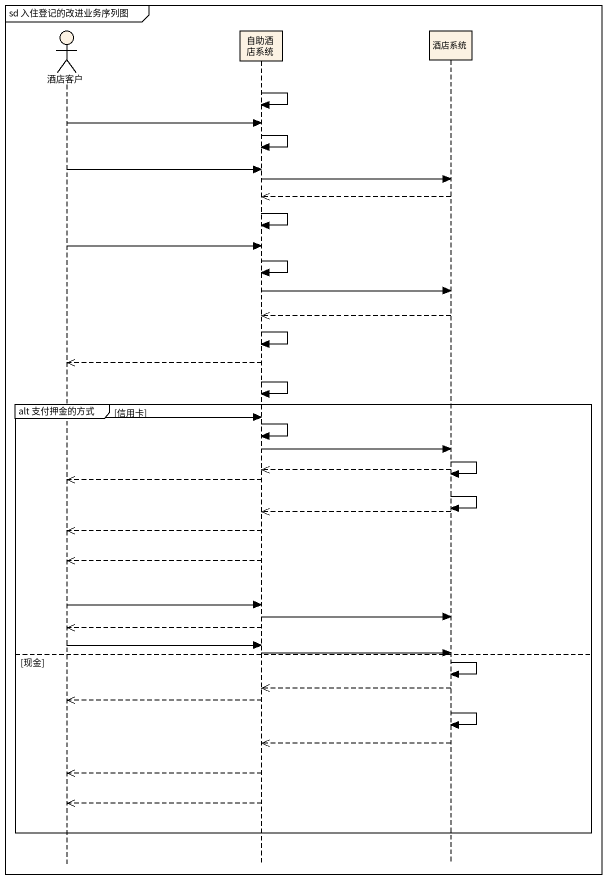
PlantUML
@startuml
mainframe sd 入住登记的改进业务序列图
hide footbox
actor 酒店客户 #FCF2E3
participant 自助酒店系统 #FCF2E3
participant 酒店系统 #FCF2E3

自助酒店系统 -> 自助酒店系统
酒店客户 -> 自助酒店系统
自助酒店系统 -> 自助酒店系统
酒店客户 -> 自助酒店系统
自助酒店系统 -> 酒店系统
酒店系统 -->> 自助酒店系统
自助酒店系统 -> 自助酒店系统
酒店客户 -> 自助酒店系统
自助酒店系统 -> 自助酒店系统
自助酒店系统 -> 酒店系统
酒店系统 -->> 自助酒店系统
自助酒店系统 -> 自助酒店系统
自助酒店系统 -->> 酒店客户
自助酒店系统 -> 自助酒店系统
group alt 支付押金的方式 [信用卡]
  酒店客户 -> 自助酒店系统
  自助酒店系统 -> 自助酒店系统
  自助酒店系统 -> 酒店系统
  酒店系统 -> 酒店系统
  酒店系统 -->> 自助酒店系统
  自助酒店系统 -->> 酒店客户
  酒店系统 -> 酒店系统
  酒店系统 -->> 自助酒店系统
  自助酒店系统 -->> 酒店客户
  自助酒店系统 -->> 酒店客户
  酒店客户 -> 自助酒店系统
  自助酒店系统 -> 酒店系统
  自助酒店系统 -->> 酒店客户
  酒店客户 -> 自助酒店系统
  自助酒店系统 -> 酒店系统
else 现金
  酒店系统 -> 酒店系统
  酒店系统 -->> 自助酒店系统
  自助酒店系统 -->> 酒店客户
  酒店系统 -> 酒店系统
  酒店系统 -->> 自助酒店系统
  自助酒店系统 -->> 酒店客户
  自助酒店系统 -->> 酒店客户
end
@enduml
